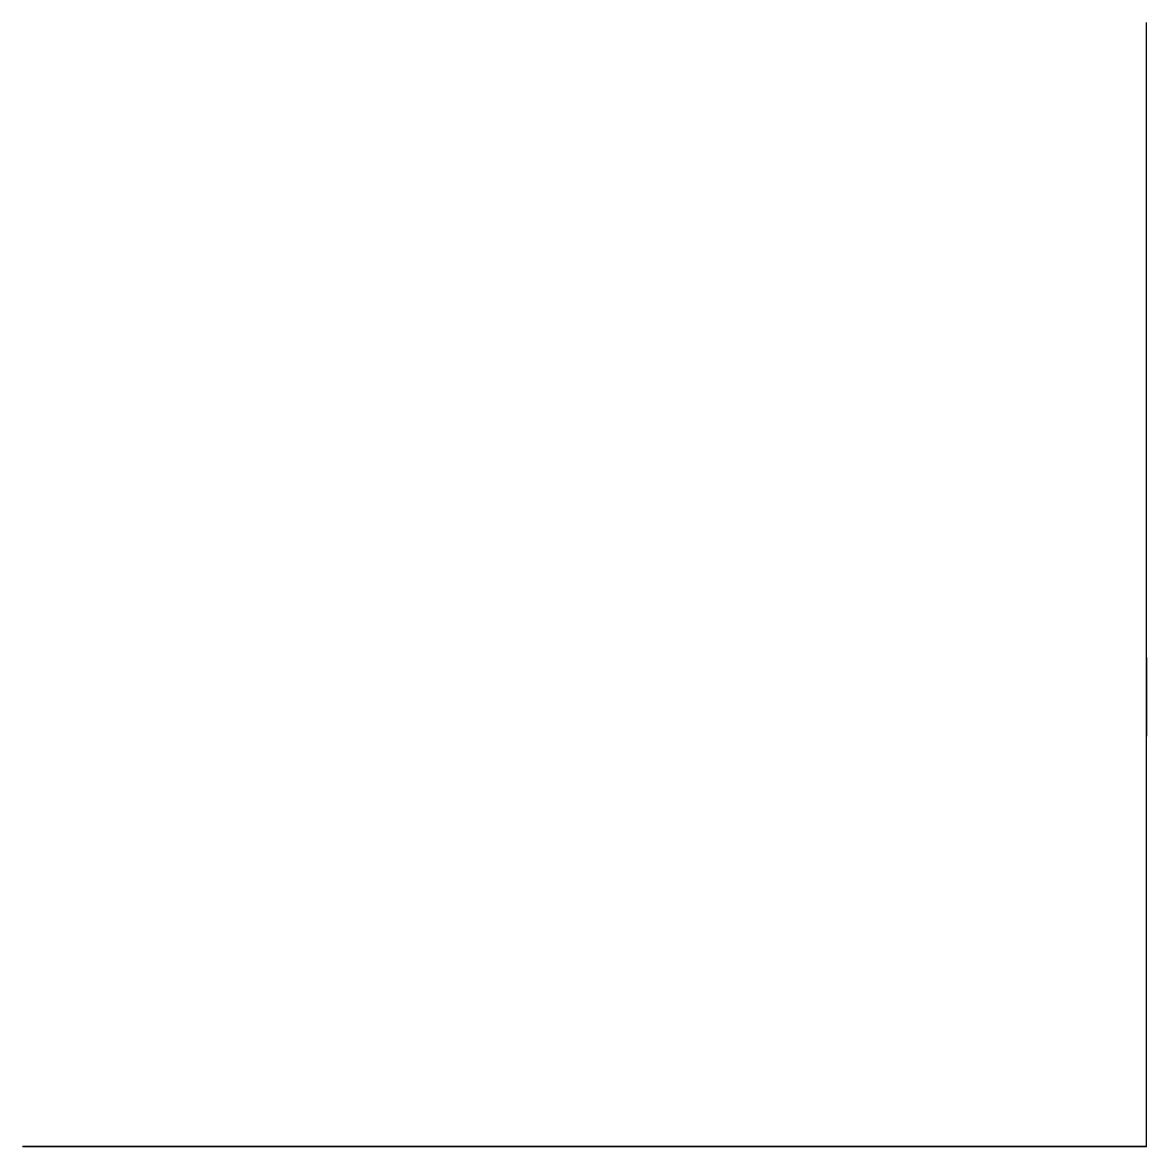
# Model space of a CAD drawing. Header units: millimetres. Extents: x -50 to 50, y 0 to 100.
import ezdxf

# ---------------------------------------------------------------- set-up
doc = ezdxf.new("R2010")
doc.units = ezdxf.units.MM

msp = doc.modelspace()

# ---------------------------------------------------------------- linework, layer by layer
for p, q in [((50, 0, 35), (50, 100, 35)), ((50, 43.5, 9), (50, 43.5, -9)), ((50, 43.5, -9), (50, 36.5, -9)), ((50, 36.5, 9), (50, 43.5, 9)), ((50, 0), (50, 40)), ((50, 40), (50, 40, -6.1)), ((50, 36.5, -9), (50, 36.5, 9)), ((-50, 0, 35), (50, 0, 35)), ((50, 0, -35), (-50, 0, -35)), ((-50, 0, -35), (-50, 0, 35)), ((50, 0, 35), (50, 0, -35)), ((50, 0, 35), (50, 0, -35))]:
    msp.add_line(p, q)
at = {"extrusion": (1, 0, -1.26883e-16)}
for centre, radius in [((40, 0, 50), 2.05), ((40, -6.1, 50), 1.3), ((40, 6.1, 50), 1.3)]:
    msp.add_circle(centre, radius, dxfattribs=at)
at = {"extrusion": (0, 1, 0)}
for radius in [25, 5]:
    msp.add_circle((0, 0), radius, dxfattribs=at)

doc.saveas('drawing.dxf')
